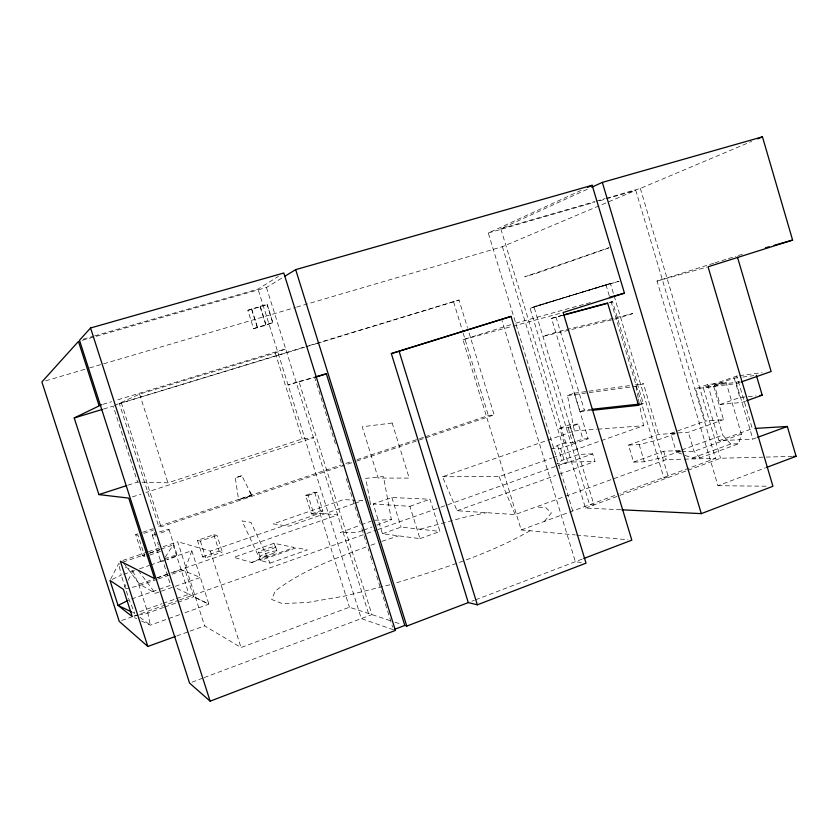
<?xml version="1.0" encoding="UTF-8"?>
<svg xmlns="http://www.w3.org/2000/svg" width="838" height="838" viewBox="0 0 838 838"><rect width="100%" height="100%" fill="white"/><g stroke="black" fill="none" stroke-linecap="round" stroke-linejoin="round"><path stroke-width="0.63" stroke-dasharray="4.19 3.14" d="M272.748 322.955L267.092 304.215L247.849 310.332L253.589 328.622L265.897 325.28L272.832 322.546L267.092 304.215M685.128 455.369L692.24 458.114L700.002 457.904L738.749 443.7L741.379 434.074L726.033 382.285L707.712 384.548L695.613 388.748L705.229 421.043L723.519 419.66L713.704 386.58L695.613 388.748M191.829 550.723L208.892 604.177L193.599 596.771L184.947 569.693L191.829 550.723L167.129 559.229M124.621 587.092L125.805 584.798M128.162 580.2L132.886 571.013L123.081 565.849M110.564 579.309L118.713 563.555L121.981 565.283M165.107 557.312L173.183 544.962L188.938 594.215L208.892 604.177L184.486 612.934M544.365 521.404L551.404 512.971L545.643 507.503L535.901 507.011M241.868 475.722L235.31 477.838L238.589 499.647L246.55 497.542L251.714 495.457L241.868 475.691L235.31 477.838M592.717 453.871L578.849 454.385L562.005 460.345L556.778 463.833L565.2 463.644L592.717 453.871L595.011 461.434L558.181 474.601M588.14 438.724L582.902 439.039L572.679 442.621L564.257 443.103L557.49 445.47L552.2 448.801L560.57 448.393L588.14 438.724L574.376 393.169L567.483 395.494L574.397 430.931L442.527 476.749L457.087 510.73L515.161 514.553L564.445 496.63M94.6 335.912L258.031 289.079L278.436 276.351M82.218 340.333L266.474 287.486L282.699 277.567M530.056 530.758C487.768 554.871 440.673 569.222 394.342 583.458M112.229 579.372L121.206 575.14L118.713 563.555M572.731 510.96L488.292 232.995L582.735 189.618M620.633 509.745L585.5 508.048L500.81 228.743L589.355 188.32M114.377 405.571L139.611 394.122L275.273 352.976L285.706 348.901L116.545 400.176M351.74 462.744L161.053 526.851L158.665 526.285L119.373 403.581L307.682 346.042M251.693 562.497L294.295 547.486L274.016 543.307L233.781 557.364L251.693 562.497L270.475 554.306M296.621 307.127L502.402 246.686L635.759 190.352L715.516 458.376L619.994 493.551M606.398 198.229L640.337 188.424L751.686 141.392M253.589 328.622L272.832 322.546M471.93 601.202L474.371 600.27M475.586 599.809L582.578 558.956M713.693 263.237L657.044 281.076L717.967 485.694L765.523 467.824M362.383 530.59L357.543 532.402L340.364 532.58L359.973 525.279M363.587 530.14L372.051 526.966M376.891 525.154L391.398 519.717L383.458 476.571L365.756 478.33L369.61 499.291M191.996 682.184L202.964 678.068M204.179 677.607L371.894 614.61L298.946 381.5L288.052 384.893L314.679 377.467L336.122 446.162M361.209 524.818L371.014 521.173M163.064 546.711L177.687 541.725L204.587 625.86L241.019 647.533L349.446 607.225L390.173 620.623M510.782 324.704L462.985 339.736L521.194 529.941L618.779 494.001M585.5 508.048L686.678 470.747M687.893 470.296L720.575 458.239L764.843 457.119M737.22 375.927L703.239 387.638L719.014 440.725L752.87 439.081L756.431 437.782M692.24 458.114L730.673 444.046L738.749 443.7M730.673 444.046L722.733 435.1L676.287 451.944L670.725 433.372L705.229 421.043M680.425 450.98L662.512 457.475L644.349 461.822L633.612 462.073L628.51 445.104L658.616 434.377L675.187 433.361M176.818 635.948L188.896 631.569M190.1 631.129L204.587 625.86M565.671 496.18L666.179 459.622L683.054 459.193M719.014 440.725L752.304 428.606L736.738 375.99M741.379 434.074L694.021 451.315L682.624 451.724M419.943 538.635L439.95 531.418L430.009 499.239L391.859 497.51L373.214 503.994L382.474 533.722L419.943 538.635L409.918 506.309L373.214 503.994M633.612 462.073L663.654 451.221L680.341 450.593M457.087 510.73L555.73 475.471M675.26 433.707L657.317 440.128L639.174 444.59L628.51 445.104M366.091 546.973C334.561 558.757 302.047 570.395 275.147 591.157L271.669 599.484L282.28 603.57L307.2 602.532L344.628 596.059L390.592 584.62M370.962 545.234L377.037 543.055M381.908 541.317L398.626 535.838M179.604 614.683L150.316 625.179L141.255 620.864M670.725 433.372L688.344 432.272L723.519 419.66M121.688 620.497L132.781 616.559M134.017 616.119L178.379 600.364M179.604 599.935L365.672 533.869M366.908 533.439L376.765 529.941M378.001 529.501L439.604 507.629M440.84 507.189L567.755 462.126L595.011 461.434M163.525 607.456L147.897 613.018L139.443 614.914M164.73 607.026L176.755 602.752M177.96 602.323L193.599 596.771M745.569 401.13L742.007 402.397L720.135 404.492L714.364 385.04L734.182 378.148L737.88 377.676M382.474 533.722L401.056 527.102L439.95 531.418M270.035 563.126L307.295 549.958L296.725 547.706L260.513 560.444L242.025 520.922L250.981 522.357L270.035 563.126L260.513 560.444M720.135 404.492L739.902 397.495L756.012 395.84M139.705 611.667L161.86 603.821M163.096 603.381L175.404 599.013M176.629 598.583L188.938 594.215L176.724 588.255M317.162 343.433L459.025 300.035L467.426 327.49M608.87 247.901L538.813 272.539L524.787 276.791L608.985 247.681M123.741 563.157L139.412 584.107L155.323 593.314L160.194 591.597M161.409 591.167L200.376 577.476L181.071 569.61L171.266 573.024M409.918 506.309L430.009 499.239M442.527 476.749L499.071 476.644L551.729 458.082M552.954 457.653L643.584 425.704L639.384 404.105M247.849 310.332L267.05 304.739M714.364 385.04L736.089 382.39L739.661 381.143M739.996 382.411L736.466 383.636L703.239 387.638M131.608 598.992L170.648 585.291L162.813 560.821M157.052 577.759L337.672 514.92L319.948 513.191L210.317 551.121L177.687 541.725M139.412 584.107L155.344 578.566M156.57 578.136L170.041 573.443M157.188 579.362L139.098 585.657L125.847 588.81M158.403 578.943L184.947 569.693M713.704 386.58L726.033 382.285M313.894 514.134L322.934 511.012L317.089 492.377L314.627 492.283L305.619 495.342L311.443 513.883L313.894 514.134L308.028 495.468L305.619 495.342M564.257 443.103L559.742 428.228L568.112 427.548L578.356 424.007L582.902 439.039M353.971 503.628L288.869 526.191L273.136 523.907L343.685 499.584L355.019 500.223M355.197 503.209L362.571 500.653L356.276 500.296M638.577 405.309L643.343 403.654L612.526 301.722L608.755 302.738M202.681 556.83L219.074 551.142L222.311 552.043L217.021 535.419L213.847 534.717L197.422 540.342L202.681 556.83L205.719 557.804L222.311 552.043M123.657 574.302L134.667 570.51M139.558 568.824L149.353 565.451M150.578 565.032L165.893 559.658M311.443 513.883L320.43 510.782L322.934 511.012M559.742 428.228L569.871 424.74L578.356 424.007M137.998 533.816L135.662 534.602L142.45 555.72L144.859 556.725L148.389 555.521M149.573 555.123L162.509 550.692M197.422 540.342L200.397 541.118L217.021 535.419M562.256 315.277L551.498 318.388L579.917 411.626L584.337 410.107L590.748 409.405M308.028 495.468L317.089 492.377M122.83 560.433L147.216 552.116M148.431 551.697L161.839 547.13M567.483 395.494L635.927 386.308L643.448 383.741L658.616 434.377M122.956 562.109L145.005 554.578M149.908 552.902L159.712 549.56M160.938 549.141L173.183 544.962M142.45 555.72L144.775 554.924M149.426 553.342L159.88 549.77L158.686 546.051M143.885 533.356L153.323 530.182M158.665 526.285L340.867 465.08M345.822 463.414L352.023 461.34M356.978 459.674L423.913 437.195M425.149 436.776L488.365 415.543L494.137 414.873L467.803 328.747M142.659 532.245L153.134 528.726L155.91 537.388M356.695 461.078L494.137 414.873M127.91 485.202L137.579 482.07L167.925 482.803L302.225 438.976L313.506 437.708L145.906 492.503M132.435 496.903L141.014 494.106M608.912 302.864L612.526 301.722M714.919 262.839L727.237 258.963M728.463 258.575L735.858 256.25M610.378 283.349L534.068 307.137L593.974 504.926L589.606 504.738L530.087 308.321L610.378 283.349L613.751 294.62M619.031 281.264L533.827 306.656L618.863 281.254M420.068 529.207L465.677 516.952L486.637 512.678M308.929 345.665L459.025 300.035M119.373 403.581L304.644 347.246M305.901 346.859L315.916 343.821M103.472 409.059L113.224 406.095L137.579 482.07M102.781 404.345L111.538 401.685M530.087 308.321L534.068 307.137M45.661 380.829L88.325 368.291M89.582 367.924L295.364 307.494M500.81 228.743L595.085 201.497M596.342 201.13L605.141 198.596M488.292 232.995L594.519 202.283M599.526 200.837L635.759 190.352M83.287 339.149L93.343 336.268M738.32 255.506L743.254 254.113M657.044 281.076L706.811 267.133M298.946 381.5L313.904 377.31M515.684 323.164L590.57 302.508M462.985 339.736L511.798 326.464M513.055 326.129L561.869 312.857M551.498 318.388L562.612 315.392M134.614 616.003L138.239 615.186M574.376 393.169L630.49 385.511M635.256 384.862L643.448 383.741M739.661 375.602L762.077 372.69M742.803 377.048L753.886 375.623M251.662 495.258L238.579 499.542M639.499 404.073L643.343 403.654M579.917 411.626L590.549 410.484M574.397 430.931L596.593 429.255M597.892 429.15L643.584 425.704M681.357 451.766L676.287 451.944L681.587 453.997M374.743 520.22L391.398 519.717M684.353 459.161L715.516 458.376M766.152 457.087L793.492 456.396M717.967 485.694L766.393 486.208M521.194 529.941L575.277 534.927M576.554 535.053L627.966 539.798M581.289 562.508L575.381 561.711L501.962 320.409M135.662 534.602L137.998 535.335L144.859 556.725M395.054 622.225L401.14 624.226M393.451 629.757L361.293 618.591L258.031 289.079M132.551 612.348L134.782 613.416L129.167 599.84L121.206 575.14M134.457 617.627L136.73 618.706M139.956 617.334L150.316 625.179L147.897 613.018L139.098 585.657L132.886 571.013M700.002 457.904L694.021 451.315L688.344 432.272M138.26 570.479L155.323 593.314M499.071 476.644L515.161 514.553M274.016 543.307L276.875 550.88M152.275 535.115L160.592 561.051M200.397 541.118L205.719 557.804M139.611 394.122L167.925 482.803M168.993 529.469L177.258 555.311A8.883 0.88 -18.3 0 1 166.94 559.742M121.311 402.701L161.053 526.851M157.502 542.343L158.288 544.815M213.847 534.717L219.074 551.142M210.317 551.121L241.019 647.533M275.66 547.005A9.071 1.058 -18 0 1 261.697 552.169A9.071 1.058 -18 0 1 264.022 549.519A9.071 1.058 -18 0 1 275.66 547.005L277.011 551.278A9.071 1.089 -18 0 1 263.059 556.463A9.071 1.089 -18 0 1 265.374 553.761A9.071 1.089 -18 0 1 277.011 551.278M258.701 552.504L260.063 556.788M275.273 352.976L302.225 438.976M260.209 305.985L265.981 324.4M260.209 307.137L265.897 325.28M314.627 492.283L320.43 510.782M319.948 513.191L349.446 607.225M251.599 308.719L257.381 327.113M251.704 309.62L257.413 327.794M337.683 451.158L338.468 453.651M340.029 458.648L342.365 466.138M346.262 478.634L360.309 523.593M361.869 528.589L366.541 543.579M368.102 548.576L368.888 551.069M370.448 556.065L372.784 563.565M374.345 568.562L375.12 571.055M376.681 576.052L392.676 627.264M266.474 287.486L368.531 613.5M391.859 497.51L401.056 527.102M453.609 301.942L462.775 331.9M463.163 333.157L488.365 415.543M555.971 316.974L584.337 410.107M569.871 424.74L578.849 454.385M568.112 427.548L572.679 442.621M502.402 246.686L567.755 462.126M560.57 448.393L565.2 463.644M557.49 445.47L562.005 460.345M663.654 451.221L666.179 459.622M614.128 295.877L668.525 477.44L663.738 477.44L609.697 297.186M605.947 284.669L609.331 295.929M639.174 444.59L644.349 461.822M707.712 384.548L722.733 435.1M640.337 188.424L720.575 458.239M736.089 382.39L752.87 439.081M734.182 378.148L739.902 397.495M635.927 386.308L638.147 397.746M638.388 399.014L639.132 402.827M369.83 500.527L370.972 506.697M164.573 558.82A8.883 0.88 -18.3 0 1 177.268 555.311M163.944 560.57A8.883 0.88 -18.3 0 1 162.143 559.847M159.409 531.952A8.893 0.712 -18.1 0 1 169.087 529.595A8.893 0.712 -18.1 0 1 158.602 533.68M155.596 534.529A8.893 0.712 -18.1 0 1 156.318 533.052M632.606 313.611L617.218 318.555L542.846 336.436L556.778 331.984L632.606 313.611M392.153 423.012L362.226 426.762L378.179 478.069L409.216 478.1L392.153 423.012M251.714 495.457L249.242 490.492L251.714 495.457"/><path stroke-width="1.26" d="M90.577 327.972L79.516 340.238L189.566 683.096L210.139 701.165L395.389 630.427L283.81 272.999L90.577 327.972L210.139 701.165M284.868 276.236L295.678 269.627L592.173 185.282L624.457 293.164L563.126 312.511L631.821 540.154L583.782 558.496M175.613 636.388L147.834 646.475L120.389 561.261L154.601 578.608L128.759 498.107L98.905 494.588L74.226 417.963L101.524 404.723M128.057 600.406L118.053 605.434L109.988 580.441L123.437 589.386L132.195 616.548L118.053 605.434L131.44 611.824M587.459 187.45L592.173 185.282M591.712 187.241L602.333 182.391L762.454 136.835L792.612 240.097L708.047 266.788L772.94 486.281L701.291 513.631L621.932 509.808M757.667 138.857L762.454 136.835M394.593 629.328L404.796 625.431L406.786 626.08L468.285 602.595L477.346 604.806L586.024 563.157L511.054 316.408L391.346 353.584L468.285 602.595M766.749 467.363L796.1 456.322L787.311 426.458L754.902 428.448M757.625 437.342L787.311 426.458M746.763 400.711L762.213 395.211L756.347 375.309M741.169 381.992L771.128 371.506L737.461 257.109M98.905 494.588L126.706 485.59M315.842 377.1L326.359 373.821L404.796 625.431M391.346 353.584L511.054 316.408M74.226 417.963L102.257 409.426M765.471 247.807L769.169 246.749M774.103 245.356L792.612 240.097M315.14 376.964L326.359 373.821M609.394 297.312L624.457 293.164M563.513 314.941L607.498 303.073M563.838 315.067L607.697 303.251L638.577 405.309L591.848 410.337M592.037 409.269L639.499 404.073M759.731 395.463L762.213 395.211M793.492 456.396L796.1 456.322M147.834 646.475L119.226 621.367L41.9 381.929L78.458 341.412L99.02 405.487M295.678 269.627L406.786 626.08M399.129 351.363L477.346 604.806M602.333 182.391L701.291 513.631"/></g></svg>
